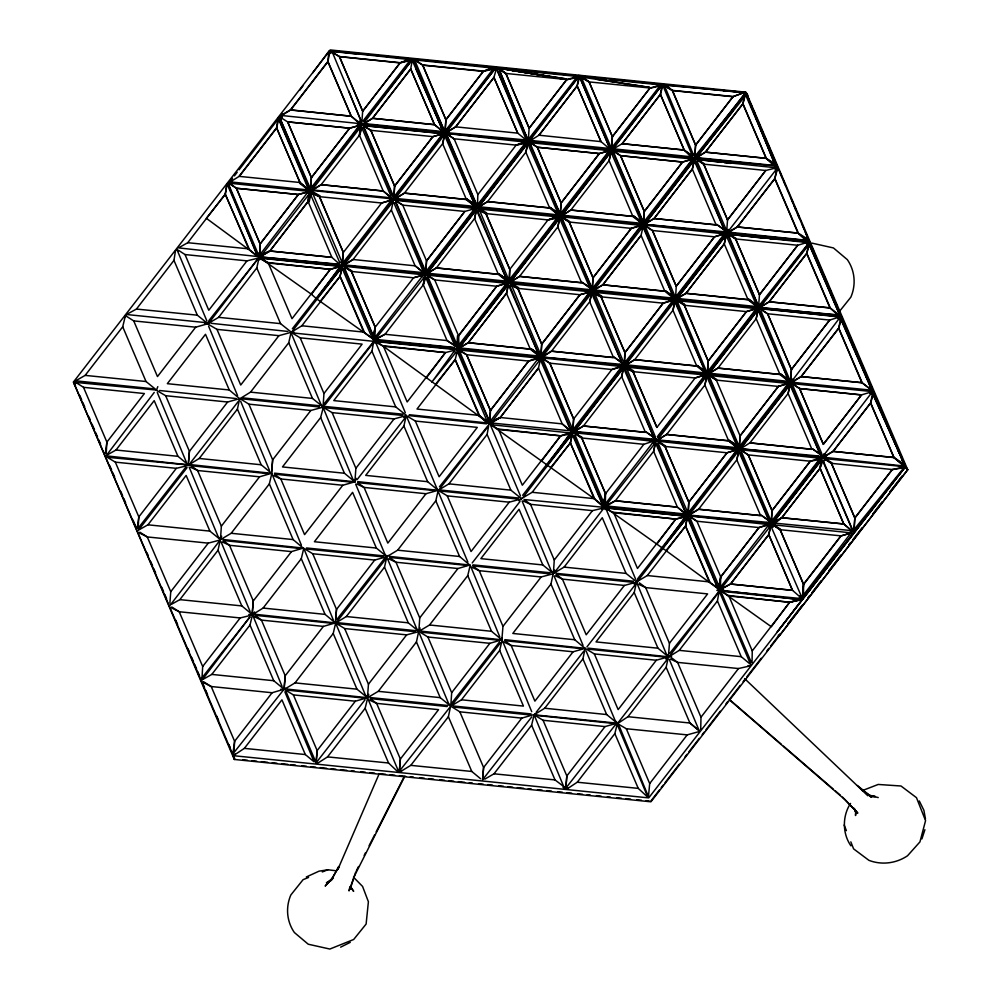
<?xml version="1.0" encoding="UTF-8"?>
<svg xmlns="http://www.w3.org/2000/svg" width="999" height="999" viewBox="0 0 999 999"><rect width="100%" height="100%" fill="white"/><g stroke="black" fill="none" stroke-linecap="round" stroke-linejoin="round"><path stroke-width="1.5" d="M823.9 457.005L826.398 456.705L823.738 456.73L812.374 448.763L821.615 455.457L822.652 457.142L833.066 451.423L870.591 403.159L872.252 394.892L870.366 393.419L870.092 391.271M711.238 373.451L707.492 373.888L708.166 361.139L684.377 305.444L676.648 298.664L665.284 290.709L674.525 297.402L675.549 299.088L686.038 293.319L747.964 299.75L756.767 306.556L748.513 299.163L759.877 307.13L757.841 308.441L754.595 306.368L679.308 298.651L676.648 298.664L675.187 300.412L676.385 301.111L675.611 303.409L705.107 371.416L707.492 373.888L711.238 373.451L786.525 381.168L789.772 383.241L791.807 381.93L794.18 384.003L794.467 381.98L790.821 382.43L789.709 380.681L780.494 374.001L788.686 381.356L779.844 374.488L717.931 368.144L707.492 373.888L677.709 302.497L675.611 303.409L674.762 299.787L671.39 297.927L596.078 290.185L592.757 290.946L591.296 288.948L582.055 282.255L593.418 290.209L591.495 291.521L579.982 294.717L541.708 344.205L540.971 355.469M203.621 681.755L211.214 686.525L234.615 741.308L233.928 752.622L284.066 689.21L285.214 675.774L261.438 620.104L255.02 615.297L331.93 623.276M752.022 662.999L752.259 650.898L728.908 596.041L722.552 591.795M700.724 729.332L700.986 717.22L677.597 662.387L671.241 657.567M259.728 256.693L260.077 243.893L236.326 188.212L229.733 183.916M605.257 505.019L605.569 493.656L581.83 437.987L573.114 432.492L583.453 425.949L645.404 432.28L621.665 376.598L623.95 366.096L624.937 352.535L601.186 296.84L592.17 291.483L593.006 277.734L569.268 222.04L560.564 216.558L570.891 210.015L632.842 216.333L609.103 160.652L611.301 150.237L600.911 141.546L577.185 85.989L578.396 78.284L576.623 77.435L529.77 137.6L531.193 138.786L577.734 77.91M720.416 588.274L720.729 576.923L697.002 521.403L689.572 515.996L689.36 514.76L690.759 514.935L690.896 516.121L766.97 524.4L767.107 522.29L691.758 515.309M489.423 423.976L490.397 410.414L466.645 354.732L457.667 349.4L445.504 352.585L382.517 345.666L316.658 298.863L311.476 294.293L260.414 258.154L206.343 218.294L225.299 194.43L226.523 187.3M356.206 478.359L354.895 481.818L344.418 473.239L282.48 466.933L320.654 417.532L324.288 403.559L374.837 339.972L375.249 327.148L351.498 271.466L342.794 265.971L353.134 259.44M260.751 259.053L268.269 263.012L330.244 269.318L341.833 265.959L343.306 252.485L381.63 202.984L393.856 199.488L404.37 193.169L466.296 199.538L475.199 206.431L466.895 199.001L476.161 205.707L477.385 207.592L487.612 201.623L549.537 207.992L558.379 214.847L550.124 207.455L559.39 214.161L560.252 215.734L564.148 215.384L639.435 223.114L643.269 225.649L641.071 235.389L664.772 291.134L675.212 299.8L672.964 310.264L634.727 359.665L624.512 365.684L623.563 363.286L621.853 362.937L613.985 357.055L623.226 363.748L624.512 365.684L625.349 365.01L621.853 362.937L592.382 294.955L594.53 294.031L600.986 296.928L624.937 352.659L624.512 365.684L628.009 364.985L703.308 372.727L706.693 374.588L708.229 375.936L707.542 378.196L737.012 446.191L738.411 447.028L738.523 444.98L709.64 377.297L707.542 378.196M608.129 509.615L594.867 499.175L490.734 424.675L491.033 423.813L489.148 422.39L488.786 419.605L459.915 351.923L457.642 351.236L457.704 349.325L507.117 286.214L505.432 284.915L458.928 344.93L460.776 346.266M496.178 69.58L493.943 77.385L455.731 126.761L445.404 133.242L454.108 138.786L477.847 194.605L477.385 207.592L480.919 206.93L556.218 214.66L560.027 217.133L557.829 226.923L519.542 276.423L509.527 282.48L509.777 269.405L485.839 213.636L479.37 210.777L477.222 211.688L506.693 279.683L508.079 280.507L508.141 278.471L478.496 207.755L476.798 208.679L474.6 218.469M872.726 390.234L872.427 393.918L872.726 390.234L873.401 393.893L870.653 402.797L833.141 451.336L824.088 457.005M799.612 388.536L823.326 444.38L861.475 394.967L799.612 388.536L792.219 383.404L791.807 381.93L790.821 382.43L791.395 369.605L767.619 313.911L760.314 308.579L760.027 307.292L759.015 307.742L759.615 309.578M338.112 266.233L260.414 258.154L259.628 255.107L260.127 244.031L236.463 188.312L230.394 183.891L230.956 181.468L239.398 176.224L276.598 128.047L278.634 119.193L281.518 116.846L281.868 115.147M382.517 345.666L487.974 422.664L491.033 423.813L489.96 421.628L490.472 410.527L466.583 354.72L457.704 349.325L455.194 359.677L416.983 409.041L478.971 415.372L488.012 421.865M662.637 86.488L660.401 94.306L622.202 143.669L611.675 149.937L612.375 136.588L588.998 81.893L581.231 77.023L649.874 87.437L596.565 79.271M773.476 526.823L771.59 527.634L801.186 595.841L800.187 595.641L799.038 599.45L789.472 602.335L771.315 626.735L721.116 590.933L718.743 588.436L720.654 577.035L759.04 527.559L772.439 523.064L774.849 524.9L775.087 523.164L781.767 517.769L820.092 468.244L823.039 460.327L853.346 531.743M773.626 521.803L821.153 460.177L820.054 468.306L843.793 523.988L851.498 530.606L775.087 523.164L771.34 523.488L772.027 510.714L748.276 455.057L740.871 449.65L740.659 448.426L742.057 448.601L742.232 449.925L818.193 458.054L818.468 455.969L743.044 448.976L742.232 449.925L740.871 449.65M377.822 343.044L372.802 339.41L375.174 327.272L351.448 271.616L344.156 266.221L343.731 264.835L421.64 272.477L421.578 274.625L344.156 266.221L351.86 270.866M679.308 298.651L675.549 299.088L676.236 286.326L652.447 230.657L645.154 225.324L644.83 224.013L646.266 224.201L646.403 225.387L722.402 233.666L722.689 231.593L647.265 224.575M656.293 440.896L665.059 446.441L688.798 502.122L688.074 515.609L696.99 521.241L758.94 527.572L771.028 524.138L772.027 510.589L748.288 454.907L739.572 449.388L749.924 442.869L811.862 449.188L788.124 393.519L790.446 382.992L791.395 369.443L767.657 313.761L758.953 308.266L769.267 301.735L806.73 253.609L808.403 245.242L805.606 242.332L730.319 234.403L728.358 233.828L727.946 232.33L716.633 224.4L725.836 231.069L726.847 232.742L730.606 232.38L805.644 240.16L797.976 233.029L774.799 178.771L776.473 170.454L773.676 167.532L698.376 159.615L696.453 158.928L696.016 157.53L773.713 165.384L766.071 158.242L742.869 103.983L745.816 92.957L329.757 50.674L330.981 52.897L329.757 50.674L338.986 51.736M376.111 339.248L385.065 334.24L423.301 284.802L425.649 274.475L426.548 260.951L464.822 211.451L402.747 205.12L393.856 199.488L394.617 186.151L370.854 130.332L362.075 124.863L358.079 124.788M854.133 529.882L854.819 518.131L831.518 463.361L822.364 457.804M643.618 222.814L644.305 211.526L620.554 155.657L613.224 150.537L612.787 149.076L611.338 150.812L609.14 160.589L570.841 210.077L560.826 216.146L564.148 215.384M106.194 453.484L106.893 442.107L83.504 387.325L75.874 382.442L156.531 390.072L157.817 386.65M699.025 731.605L687.2 734.877L626.298 728.733L617.345 723.526L614.847 733.641L577.26 782.217L567.132 788.91L565.834 788.124L566.833 775.961L543.069 720.279L533.741 714.635L521.803 718.119L459.84 711.825L450.786 706.181L440.209 697.627L416.458 641.945L418.618 631.68L406.643 634.865L344.68 628.558L335.389 622.901L325.05 614.373L301.298 558.691L303.758 548.314L312.749 553.758L374.7 560.064L386.863 556.68L397.639 550.187L435.814 500.799L438.199 490.322L439.498 489.135M529.557 140.609L529.994 142.07L537.325 147.203L561.076 203.059L560.252 215.734L559.74 213.823L558.016 213.361L528.521 145.342L529.208 143.082L528.096 142.358L529.557 140.609L531.905 142.857L607.305 150.399L607.517 148.277L532.217 140.597L528.896 141.346L529.408 141.995L528.096 142.358L525.911 152.123L487.612 201.623M544.667 357.255L620.054 364.235L619.817 366.346L543.806 358.067L543.668 356.88L542.232 356.705L542.544 358.004L549.837 363.336L573.626 419.006L572.814 431.668L560.664 435.839L497.764 428.983M590.084 289.673L593.418 290.209L592.182 290.534L593.006 277.859L569.193 222.203L561.913 216.82L561.488 215.409L550.124 207.455M684.627 515.072L687.574 515.397L677.422 507.167L653.621 451.323L655.806 441.533L651.997 439.048L574.05 431.356L574.475 432.742L581.793 438.136L605.494 493.781L603.121 505.919L603.808 502.834L575.112 435.177L573.001 436.088L602.397 504.582L603.121 505.919L666.021 550.624L685.564 526.086L687.974 514.922L688.798 502.26L664.997 446.59L657.704 441.196L657.28 439.81L645.916 431.843L655.157 438.549L655.232 436.526L625.586 365.809L623.875 366.733L621.69 376.523M777.259 169.693L776.785 166.995L777.259 169.693L774.874 178.396L737.337 226.935L727.06 233.429L735.726 238.961L759.465 294.643L758.478 308.216L756.193 318.718L779.932 374.388L717.981 368.069L707.654 374.625L716.358 380.107L740.097 435.914L739.272 448.588L742.057 448.601M229.258 389.972L167.32 383.678L205.494 334.278L229.258 389.972L239.623 398.651L237.437 409.091L261.189 464.772L271.815 473.514L269.355 483.878L231.181 533.279L220.467 539.685L221.353 526.173L197.577 470.504L191.221 465.734L268.069 473.676M312.025 191.346L310.552 190.359L311.388 177.685L287.737 121.953L279.358 116.708L310.289 190.809L311.376 177.56L287.637 121.866L349.662 128.184L361.051 125.025L361.825 124.001L360.04 125.012L357.679 123.227L357.442 125.012L361.051 125.025M499.787 636.887L470.217 565.234L467.757 575.611L491.508 631.293L502.147 640.034L499.675 650.399L461.501 699.787L450.786 706.181L451.673 692.682L427.909 637.025L418.831 631.405L408.279 622.827L384.515 567.145L386.863 556.68L388.199 555.469M531.793 716.845L482.579 779.757L483.603 767.494L459.84 711.825M292.42 331.168L291.084 332.33L288.736 342.757L312.487 398.426L323.052 406.88L323.963 393.494L300.187 337.824L291.084 332.33L278.921 335.664L216.958 329.358L207.967 324.088M466.458 565.397L389.548 557.417L395.979 562.225L419.742 617.882L418.831 631.405L429.558 624.987L467.757 575.611M378.146 342.994L375.649 341.171L375.487 339.098L384.977 334.29L447.003 340.559L454.757 345.654L456.93 344.73L457.542 335.676L458.603 335.851L496.753 286.251L508.791 282.842L557.879 218.094L547.989 219.917L486.038 213.586L477.272 208.054L487.674 201.561L549.612 207.879L525.874 152.198L528.159 141.696L529.145 128.134L505.769 73.439L498.239 67.994L566.808 79.558L576.91 76.723M605.132 509.552L604.108 507.867L601.898 507.13L524.088 499.537L530.506 504.333L554.27 560.014L553.371 573.513L564.098 567.107L602.272 517.707L626.048 573.401L636.588 581.855L634.215 592.519L596.016 641.907L657.966 648.201L668.418 656.83L666.146 667.32L627.959 716.708L614.86 725.449L565.834 788.124L555.019 779.919L531.618 725.212L534.09 714.809L535.302 713.623M643.493 223.364L644.305 211.388L620.566 155.707L612.025 150.412L642.769 221.528M789.709 380.681L788.311 379.845L758.84 311.863L760.938 310.964L790.821 382.43L801.161 376.598L838.661 328.396L840.334 320.055L838.398 318.706L837.512 317.12L838.361 316.883L761.725 308.491M363.474 121.791L412.799 59.116L422.54 64.985L445.916 119.68L444.93 133.242L442.644 143.731L466.383 199.425L476.823 208.079L474.575 218.531L498.314 274.226L436.363 267.894L426.049 274.35L434.74 279.932L458.466 335.614L457.542 349.163L376.548 341.296M540.884 356.081L541.708 344.068L517.969 288.386L509.253 282.904L519.605 276.348L581.543 282.68L557.804 226.998L560.089 216.496L561.076 202.934L537.325 147.24L528.671 141.721L538.961 135.215L577.172 85.839L579.408 78.034L578.359 75.599L577.897 76.598M254.583 611.962L252.497 614.635L250 625.037L273.751 680.719L284.066 689.21L293.394 694.904L355.344 701.198L367.482 697.727L368.444 684.215L344.68 628.558M611.675 149.937L662.449 84.49L672.227 90.36L695.604 145.055L694.655 158.616L692.332 169.118L654.133 218.469L643.393 224.862L652.484 230.507L714.447 236.825L726.56 233.416L777.122 168.344M273.576 475.586L280.819 478.958L342.782 485.264L354.895 481.818L355.881 468.281L332.118 412.624L323.002 407.18L310.839 410.464L248.888 404.158L240.035 398.626L250.537 392.132L288.736 342.757M508.903 281.331L509.777 269.268L486.038 213.586M579.383 78.646L582.954 76.935L589.285 82.13L612.375 136.751L611.338 150.812L612.512 152.922L611.75 153.809L641.221 221.79L642.607 222.627L641.221 221.79M657.592 440.084L666.683 434.415L704.894 385.052L707.18 374.563L708.166 360.989L684.427 305.307L675.636 299.762L686.051 293.269L724.263 243.906L726.56 233.416L727.534 219.842L703.796 164.161L695.117 158.704L705.406 152.135L742.869 103.983M370.854 130.332L432.929 136.651L444.892 133.117L434.565 124.725L410.714 69.081L372.477 118.357L361.925 124.813L370.854 130.332L394.605 186.014L393.606 199.525L344.006 262.725L342.382 265.946L340.035 276.436L301.848 325.774L291.084 332.33L293.893 331.993M662.612 87.1L666.458 85.377L672.514 90.584L695.604 145.205L694.605 158.579L695.429 161.326L724.849 230.806M169.88 603.221L170.754 591.708L147.265 536.938L139.885 532.18M308.092 192.844L321.203 184.64L359.415 135.277L361.65 124.75L362.674 111.214L339.535 56.693L332.467 52.522L360.901 120.567L359.053 121.291M401.985 770.704L399.35 771.203L450.561 706.418L448.389 716.745L410.776 765.359L401.985 770.704L398.551 771.378L367.632 698.076L365.159 708.291L388.549 762.999L396.615 770.629L398.551 771.378L399.35 771.203L400.374 759.04L376.611 703.358L370.242 698.588L447.09 706.53M639.298 582.829L645.666 587.587L669.43 643.269L668.418 656.83L665.858 659.04M444.892 133.117L445.916 119.83L422.814 65.185L415.409 60.002L413.186 60.027M855.843 811.475L855.531 815.521L855.731 812.274L854.07 808.253L855.544 810.614L842.607 797.177M801.548 596.49L802.672 595.529L803.521 584.465L780.219 529.707L771.578 524.213L781.817 517.682L820.054 468.306L822.177 457.417L810.339 461.213L748.288 454.907M854.02 528.221L854.857 517.832L831.455 463.511L824.163 457.979L823.738 456.73L820.391 456.168M360.04 125.012L359.665 123.589L351.248 116.284L327.884 61.763L328.571 53.609L330.057 51.449M549.687 573.851L472.777 565.871L479.22 570.679L502.972 626.348L501.86 639.81L489.86 643.319L427.909 637.025M565.834 788.124L566.833 775.961L605.032 726.585L617.195 723.151L618.831 721.74L667.095 659.552M626.298 728.733L649.687 783.566L648.463 796.69L646.803 796.278L638.249 788.373L614.847 733.641M341.146 262.837L343.069 265.572L353.072 259.503L391.371 210.002L393.519 199.588L383.254 191.059L359.44 135.215L360.052 128.084L358.279 126.885L311.85 186.925L313.549 188.249M399.35 771.203L400.374 759.04L438.573 709.665L376.611 703.358L369.405 700.062M482.579 779.757L483.603 767.494L521.803 718.119M202.622 682.18L211.214 686.525L272.103 692.744L284.066 689.21L285.214 675.774L323.401 626.398L335.389 622.901L336.513 609.427L312.749 553.758M365.159 708.291L327.535 756.892L318.331 762.786L316.096 762.861L317.145 750.586L293.394 694.904M365.035 699.799L316.096 762.861L317.145 750.586L355.344 701.198M802.609 594.742L803.558 584.19L780.144 529.857L772.851 524.413L772.439 523.064L761.076 515.109L770.316 521.803L771.34 523.488L772.439 523.064L769.08 522.514M201.523 678.396L250.037 616.82L201.86 680.319L202.685 666.508L179.196 611.738L171.803 607.005M282.18 113.574L282.043 117.507L280.232 118.993L309.665 186.975L307.754 187.625L278.634 119.193L279.895 118.481M639.435 223.114L639.223 225.2L561.913 216.82L569.605 221.441M754.595 306.368L754.382 308.454L678.995 300.874L676.972 299.775L684.802 304.683L678.995 300.874M260.414 258.154L260.689 256.643L269.917 251.024L308.029 201.486L308.741 194.605L312.887 193.843L319.38 196.716L343.306 252.485M651.997 439.048L651.785 441.133L574.475 432.742L582.105 437.325M786.525 381.168L786.313 383.254L710.926 375.674L697.215 365.509L705.519 372.939L696.665 366.096L634.727 359.665L624.5 366.084L633.129 371.64L695.067 377.984L707.18 374.563L755.893 310.277L758.478 308.216L809.29 242.932L807.829 239.698M588.136 289.46L587.924 291.546L512.537 284.003L512.849 281.73L588.136 289.46L591.945 291.933L589.76 301.723L551.498 351.211L540.659 358.291L538.461 368.069L500.249 417.532L491.008 423.151L490.734 424.675L568.443 432.742M389.51 199.825L389.735 197.677L314.348 190.11M504.895 280.981L504.657 283.092L428.546 275.274L429.632 273.439L504.895 280.981L508.716 283.479L510.427 282.555L540.072 353.271M73.439 382.043L233.341 755.681L648.726 797.889L905.431 466.67L745.566 92.145L330.282 49.95L73.439 382.043L234.303 759.452L650.911 801.81L907.716 469.755L746.203 92.457M556.218 214.66L555.968 216.746L480.606 209.203L480.919 206.93M671.39 297.927L671.128 300L595.766 292.457L596.078 290.185M703.308 372.727L703.059 374.8L627.697 367.257L628.009 364.985M453.371 349.375L377.709 341.77L378.259 339.66L453.696 347.402L456.855 349.413L458.341 347.764L447.053 340.584L423.301 284.802L424.313 276.923M309.203 193.494L308.117 201.623L269.905 250.986L262.275 255.269M472.989 206.206L472.714 208.292L396.615 200.474L397.702 198.639L472.989 206.206L476.798 208.679M532.217 140.597L531.905 142.857L529.994 142.07M615.446 149.051L615.147 151.324L690.534 158.866L690.746 156.731L615.446 149.051L611.338 150.812M763.973 238.262L730.319 234.403L730.606 232.38M536.863 355.819L536.575 357.892L461.113 350.249L461.501 348.114L536.863 355.819L540.659 358.291M105.282 453.534L106.893 442.107L144.393 393.544L83.504 387.325M137.213 528.334L138.824 516.908L176.323 468.344L191.284 464.697L271.528 473.301L272.665 459.827L248.888 404.158M233.029 752.572L234.615 741.308L272.103 692.744M310.289 190.809L299.925 182.505L239.048 176.348L276.623 127.76L278.047 118.032M365.696 123.726L365.359 125.886L440.809 133.504L441.071 131.356L365.696 123.726L364.797 124.937L361.925 124.813M75.674 383.479L74.301 381.593L85.14 375.387L122.715 326.785L125.587 314.985L136.451 309.053L173.963 260.364L175.462 250.786M696.403 156.094L745.167 93.057L742.944 103.609L705.406 152.135L694.605 158.579L684.253 150.087L622.177 143.719L660.414 94.455L661.625 86.738L659.864 85.889L612.974 146.066L614.422 147.24L660.988 86.264M225.262 194.031L248.651 248.851L257.018 256.481L178.534 247.889L187.75 242.695L225.262 194.031L226.835 184.203M850.923 845.841C842.269 833.478 842.294 815.946 850.524 803.446M375.174 327.272L372.802 339.41L342.694 269.568L344.792 268.669L373.489 336.313M706.468 372.227L697.215 365.509M720.654 577.035L718.943 587.4L720.029 587.275M358.678 123.501L280.931 115.434L290.347 110.002L327.922 61.401L330.145 50.812L339.31 56.518L400.299 62.725L410.452 59.815M362.075 124.863L372.502 118.294L410.714 68.931L412.05 61.151M124.788 317.445L125.499 315.659L133.729 320.904L195.679 327.197L207.854 323.726L218.619 317.332L256.805 267.944L259.103 257.555M571.503 434.59L523.039 497.352L521.353 498.926L509.24 502.185L447.277 495.879L438.199 490.322L427.647 481.693L365.696 475.387L403.896 426.011L406.281 415.309L395.716 406.893L333.766 400.599L371.965 351.211L373.701 341.333L293.793 333.029M671.603 656.405L668.781 656.867L679.258 650.361L717.432 600.973L719.18 591.121L720.379 589.685M357.767 481.63L438.199 490.322L448.938 483.853L487.112 434.453L488.873 424.612L439.435 486.8M230.22 183.179L230.669 180.757L232.542 178.322M236.326 188.212L298.314 194.518L310.489 191.184L319.58 196.678L381.518 202.997L393.606 199.525L383.154 190.959L321.203 184.64L311.114 190.772L306.119 191.471L306.418 189.335L306.119 191.471L309.752 191.371L312.887 193.843L341.758 261.601L339.66 262.425L310.751 194.817L312.887 193.843M603.808 502.834L605.494 493.781M725.836 231.069L725.898 229.046L697.077 161.363L694.979 162.275L724.487 230.27L725.948 230.444L726.847 232.742L727.946 232.33L730.319 234.403M821.615 455.457L821.702 453.446L792.869 385.764L790.771 386.663L820.254 454.645L821.74 454.845L822.652 457.142L823.738 456.73L822.289 458.454M230.27 182.892L230.669 180.757M803.558 584.19L840.746 536.013L850.274 533.129L850.499 530.756L851.523 529.383L852.309 529.882L822.889 461.288L824.774 460.489M349.613 887.899L349.038 890.908L354.395 876.073L404.32 777.247M688.898 518.531L688.373 516.208L689.672 512.949L689.26 511.488L735.689 451.448L737.062 451.86L739.01 450.074L736.85 459.777M740.247 450.711L739.672 449.875L740.659 448.426L742.232 449.925M171.566 604.245L179.857 599.625L218.057 550.224L220.217 539.972L208.254 543.144L147.265 536.938L138.923 532.704M668.306 655.057L668.418 656.83L656.318 660.239L594.368 653.933L585.139 648.388L574.737 639.747L512.799 633.453L550.973 584.053L553.134 573.788L541.158 576.972L479.22 570.679L471.953 567.282M568.019 787.599L567.132 788.91L563.985 787.262L534.09 714.809L544.717 708.241L582.917 658.865L585.139 648.388L504.845 639.66M655.819 440.946L653.596 451.398L615.347 500.786L604.557 507.217L555.519 571.203M685.364 517.482L637.824 578.533L636.588 581.855L647.327 575.549L685.514 526.198L687.724 515.771L698.613 509.215L760.564 515.534L736.825 459.852L739.098 449.363L740.097 435.789L778.308 386.426L790.446 382.992L840.596 316.633L761.413 308.928M456.855 349.413L468.269 342.757L506.53 293.269L508.791 282.842L506.206 284.902L457.542 349.163L460.901 348.851L538.086 356.805M487.112 434.453L510.876 490.147L521.453 498.638L532.155 492.295L570.354 442.944L572.664 432.43L573.638 418.868L549.887 363.186L540.784 357.58L589.435 293.369L592.17 291.483L622.252 363.499M281.044 118.943L281.194 118.257M427.197 276.96L457.542 349.163L468.294 342.694L506.505 293.331L508.716 283.479M673.001 310.19L675.187 300.412M704.919 384.977L707.117 375.212L708.578 373.464L695.179 377.959L656.867 427.46L632.929 371.69L626.46 368.831L624.313 369.742L653.808 437.749L655.269 437.924L656.618 440.534M767.607 523.663L770.404 524.388L770.866 523.763L770.991 524.8L768.78 534.577L730.531 584.015L721.64 588.985M320.542 300.861L340.072 276.311L342.282 266.571L343.731 264.835M550.861 467.37L570.392 442.832L572.602 433.079L574.05 431.356M696.016 157.53L694.58 159.266L692.369 169.043L654.095 218.531L644.08 224.725L644.455 226.336M674.525 297.402L673.151 296.591L643.681 228.596L645.779 227.71L674.575 295.404M724.612 231.793L727.946 232.33L726.498 234.053L724.3 243.843L686.038 293.319L748.001 299.588L724.263 243.906M740.097 435.914L778.371 386.426L790.246 382.617L788.161 393.444L749.887 442.919L811.825 449.35M310.751 194.817L309.166 201.81L308.029 201.486M285.589 688.149L284.39 689.335L295.03 682.879L333.216 633.478L335.652 623.039L336.913 621.79M756.231 318.644L758.316 307.817L746.478 311.613L684.427 305.307M377.709 341.77L378.259 339.66M608.029 508.279L608.578 506.181L683.94 513.848L683.591 515.996L608.029 508.279L608.578 506.181M393.856 199.488L395.08 195.379L441.483 135.352L442.882 135.752L444.855 133.916L442.669 143.669L404.37 193.169M793.343 383.728L872.514 391.596L861.563 394.867L799.575 388.561L790.883 383.067L801.198 376.536L838.723 327.997L841.495 318.843M807.192 243.631L807.467 244.605L760.177 304.283L759.015 307.742L759.877 307.13L756.405 305.07L726.91 237.063L729.02 236.164L759.015 307.742L837.624 314.822L829.919 307.842L806.73 253.609M759.015 307.742L769.218 301.798L806.792 253.197L809.527 244.318M666.458 85.377L745.029 92.445L744.317 94.755L696.415 154.495L695.866 158.903L694.58 159.266M355.719 872.052L350.287 888.735L350.112 886.662M921.902 838.91L924.912 829.707M675.611 303.409L676.385 301.111M727.984 595.429L789.472 602.335L799.337 600.137L800.199 597.627L799.3 598.364M423.276 284.877L425.911 277.198M799.337 600.137L800.199 597.627M310.726 194.056L308.117 201.623L331.855 257.305L269.905 250.986L260.627 255.257L269.917 251.024L331.905 257.38L342.282 266.571L340.284 268.431L338.936 268.119L316.658 298.863L340.796 269.006L338.936 268.119M139.385 529.632L147.927 524.812L186.139 475.437L209.89 531.118L220.467 539.685L221.666 536.238M419.505 633.703L448.476 703.221L450.786 706.181L451.998 702.759L499.562 641.895M554.607 570.079L553.371 573.513L542.807 564.947L519.055 509.265L480.856 558.641L542.807 564.947M420.067 627.959L418.831 631.405L416.558 628.433L387.575 558.903M852.846 530.157L853.883 529.133L803.708 594.655L799.974 598.251M287.075 689.098L367.482 697.727L368.756 694.293M690.759 514.935L687.974 514.922L689.26 511.488L690.958 512.812M359.44 135.215L362.075 128.247L364.148 127.522L392.982 195.317M394.755 198.626L395.08 195.379L396.778 196.703M410.177 60.527L411.276 60.877L364.722 121.841L363.249 120.717L410.552 59.665L332.367 51.149M379.145 773.863L337.837 869.467L339.398 866.258M659.864 85.889L660.252 85.04L658.466 84.678L610.651 79.87M448.876 132.855L524.275 139.798L524.063 141.958L448.014 133.679L447.864 132.467L445.604 133.104L446.541 129.221L493.793 68.144L415.409 60.002L412.812 61.588L442.495 129.833L413.561 60.964L415.409 60.002L415.996 61.101L414.96 60.202M528.896 141.346L530.019 138.961M612.125 149.813L613.249 147.415M344.18 263.187L343.069 265.572L346.391 264.81M574.5 429.695L573.389 432.08L571.478 429.345M489.96 421.628L537.312 359.727L539.048 361.001L492.445 421.016L490.946 421.778L500.249 417.532L538.436 368.144M576.623 77.435L577.022 76.598L575.237 76.224L524.325 71.104M259.628 255.107L307.068 193.219L309.752 191.371L298.401 194.518L236.463 188.312M606.018 502.984L652.522 442.969L654.208 444.268L605.806 505.606L605.968 507.679L608.466 509.527M375.699 336.476L422.152 276.473L423.926 277.647L375.487 339.098L375.649 341.171L373.251 338.661M356.418 870.666L358.529 866.508M364.173 855.431L365.572 852.659M369.093 845.728L374.725 834.64M376.136 831.867L404.308 776.448M260.689 256.643L262.962 258.441L258.753 255.856L257.842 254.283L258.416 253.159L256.556 254.096L228.671 185.602L230.394 183.891M643.393 224.862L691.87 160.677L694.655 158.616L682.529 162.025L620.566 155.707M338.549 866.62L332.954 877.284L325.174 886.076L329.433 881.468M586.9 646.94L635.164 584.752M560.639 215.434L608.803 152.223L611.301 150.237L531.518 141.359M771.59 523.076L820.179 459.39L810.251 461.226L772.027 510.589M670.129 655.406L718.231 592.944L719.18 591.121L716.832 590.297M666.021 550.624L721.116 590.933L720.966 588.861L769.392 527.422L767.644 526.248L721.178 586.238M528.683 144.843L528.159 141.696L529.932 138.711L579.27 76.024L609.552 147.502M331.156 879.869L339.123 866.52M495.629 69.843L499.675 68.469L566.608 78.971L511.813 70.567M577.734 76.948L578.171 76.236M611.301 150.237L599.288 153.571L537.325 147.24L599.35 153.571L611.4 150.1L610.814 145.854L610.489 149.188M790.821 382.43L792.269 380.269M569.255 434.64L546.99 465.372L571.116 435.527L569.255 434.64L570.604 434.94L572.602 433.079L562.225 423.888L500.224 417.495L492.445 421.016M718.905 587.212L717.856 588.661L688.161 519.355L690.259 518.444L718.968 586.088L717.856 588.661L718.743 588.436M591.296 288.948L589.922 288.137L560.451 220.142L562.549 219.256L591.433 286.925M707.492 373.888L709.04 371.815M822.652 457.142L824.2 455.069M299.675 90.285L303.384 85.327M312.662 72.915L329.37 50.574M768.943 520.991L770.454 519.78L741.57 452.097L739.472 453.009L768.943 520.991L770.192 521.078L771.34 523.488L772.901 521.416M674.662 296.803L675.549 299.088L677.11 297.015M728.408 230.669L726.847 232.742L737.299 226.998L774.799 178.771M311.476 294.293L330.344 269.33L342.382 265.946L343.319 252.347L319.58 196.678M426.635 377.547L445.504 352.585M541.795 460.801L560.664 435.839M656.955 544.068L675.824 519.105L688.373 516.208M154.233 392.432L106.081 455.831L188.262 464.81L189.423 451.361L165.659 395.704L156.681 390.447M169.93 605.531L220.217 539.972M824.05 454.87L872.514 391.596M234.415 175.886L237.225 172.228M239.098 169.793L277.51 119.868L281.518 116.846M339.31 56.518L362.674 111.214L400 62.9L408.753 59.353M312.075 187.937L359.403 126.498M445.916 119.83L483.191 71.366L491.995 67.82M395.304 196.391L442.345 135.315L444.93 133.242L434.453 124.638L410.714 68.931M478.533 204.845L525.949 143.294L516.058 145.117L454.108 138.786M479.408 205.732L526.997 143.868M511.338 280.532L558.916 218.669M695.604 145.205L732.866 96.716L741.87 93.357M645.878 222.627L693.443 160.802M676.922 296.566L723.963 235.477L726.56 233.416L727.072 236.551M657.554 437.712L704.595 376.623L707.18 374.563M282.255 115.135L290.721 109.865L327.884 61.763M260.127 244.031L298.401 194.518M312.949 188.811L360.514 127.135M396.178 197.265L443.731 135.602M170.754 591.708L208.254 543.144M428.109 272.065L475.661 210.402M202.685 666.508L240.185 617.944L255.157 614.285L335.389 622.901L336.513 609.427L374.7 560.064M612.375 136.751L649.687 88.312L658.978 86.139L660.052 85.127M460.039 346.865L507.592 285.202M562.649 214.186L610.189 152.522M490.472 410.527L528.683 361.051L542.12 356.556L530.756 348.589L539.023 355.994L530.207 349.175L468.269 342.757M416.458 641.945L378.259 691.333L367.482 697.727L365.247 694.755L335.652 623.039L346.341 616.533L384.515 567.145M765.646 170.579L727.534 219.98L703.721 164.311L696.453 158.928L704.133 163.561M575.199 430.119L622.764 368.456M626.535 363.748L674.05 302.135M677.809 297.427L725.349 235.789M736.076 238.474L728.358 233.828L735.651 239.111L759.465 294.78L797.589 245.379M658.428 438.586L705.981 376.923M709.74 372.227L757.279 310.602M791.395 369.605L829.557 320.167M788.199 384.652L739.098 449.363L736.525 451.423L689.522 512.475L688.074 515.609L768.406 523.376M690.359 513.386L737.911 451.735M741.67 447.015L789.21 385.402M649.687 783.566L687.2 734.877M700.986 717.22L738.498 668.543L749.824 665.971L748.101 665.546M854.857 517.832L892.082 469.655L901.785 468.007L900.998 466.733M752.259 650.898L789.809 602.197L800.249 599.899M854.819 518.131L892.394 469.53L902.796 467.32L904.307 466.058L825.786 457.492M650.761 801.173L659.328 790.084M661.226 787.624L663.136 785.164M665.034 782.692L679.32 764.21M685.027 756.83L686.937 754.357M688.835 751.897L699.312 738.348M702.172 734.652L704.07 732.18M705.981 729.72L720.254 711.238M725.973 703.845L727.871 701.385M729.782 698.925L740.259 685.376M743.106 681.68L745.017 679.208M746.915 676.748L761.201 658.266M766.907 650.873L768.818 648.413M770.716 645.953L780.244 633.628M787.861 623.776L802.135 605.294M807.854 597.902L809.752 595.441M811.663 592.981L821.178 580.656M828.795 570.804L841.17 554.782M848.788 544.93L850.698 542.469M852.597 540.009L862.125 527.684M872.589 514.135L882.117 501.81M889.734 491.958L902.109 475.949M311.376 177.56L349.6 128.184L361.65 124.75L360.177 122.053M195.679 327.197L157.48 376.586L133.729 320.904M259.653 259.802L258.541 258.054L246.978 260.864L208.779 310.252L185.027 254.558L178.346 250.212M260.077 243.893L298.314 194.518M311.388 177.685L349.662 128.184L287.637 121.866M107.705 454.645L115.996 450.025L154.196 400.624L177.959 456.318L188.262 464.81L189.423 451.361L227.622 402.01L239.623 398.651M445.916 119.68L483.578 71.104L493.793 68.244L492.507 69.306L483.191 71.366L422.814 65.185M394.605 186.014L432.829 136.663L444.93 133.242L475.112 205.257M278.921 335.664L240.722 385.027L216.958 329.358M394.617 186.151L432.929 136.651M293.281 329.895L341.183 268.082M189.847 463.823L188.599 465.034L199.238 458.466L237.437 409.091M529.145 128.134L566.808 79.558L496.041 67.582L446.665 130.282M221.353 526.173L259.54 476.81L271.528 473.301L272.665 459.827L310.839 410.464M323.963 393.494L362.137 344.131L300.187 337.824M375.249 327.148L413.524 277.797L425.562 274.35L474.275 210.102L476.823 208.079L464.76 211.451L426.536 260.814L425.562 274.35L415.084 265.759L391.371 210.002M477.847 194.605L516.158 145.105L528.184 141.583L499.2 69.605L506.068 73.676L529.145 128.284L566.483 79.845L575.749 77.747L576.823 76.673M353.072 259.503L415.159 265.834L425.661 274.201L427.41 271.641L427.01 270.18L473.476 210.127L475.936 210.09M425.661 274.201L436.338 267.957L474.575 218.531M612.375 136.588L650.037 88.012L660.139 85.19M458.466 335.614L496.69 286.251L510.189 281.755L498.826 273.801L507.08 281.181L498.276 274.388L436.338 267.957M509.777 269.405L547.989 219.917L556.868 216.696M561.076 202.934L599.288 153.571M269.355 483.878L293.119 539.572L303.172 548.089L291.483 551.61L253.284 600.961L252.16 614.46L248.801 614.485M342.782 485.264L304.583 534.627L280.819 478.958L274.388 474.163L351.298 482.13M355.881 468.281L394.081 418.918L406.231 415.621L415.359 421.054L477.297 427.385L439.123 476.748L415.359 421.054M561.076 203.059L599.35 153.571M203.247 679.233L211.788 674.412L250 625.037M282.03 686.313L252.497 614.635L263.099 608.066L301.298 558.691M695.604 145.055L733.204 96.553L743.93 92.657M541.708 344.068L579.919 294.717L592.17 291.483L589.735 301.798L613.473 357.48L551.523 351.149L540.784 357.58M593.006 277.734L631.218 228.371L644.717 223.863L633.354 215.909L641.608 223.301L632.767 216.458L570.841 210.077M644.305 211.388L682.529 162.025L694.605 158.579L691.233 160.702L644.767 220.754L646.465 222.078L692.944 161.988L691.233 160.702L693.693 160.664M437.075 490.596L425.999 493.718L387.824 543.094L364.061 487.425L357.617 482.617L434.528 490.596M490.397 410.414L528.608 361.064L540.871 357.842L570.978 429.782M593.006 277.859L631.281 228.371L643.443 225.137L640.571 227.01L592.082 291.233L602.822 284.815L641.033 235.452L602.797 284.865L592.757 290.946M644.305 211.526L682.592 162.025L620.554 155.657M588.611 293.394L542.17 353.434L543.856 354.807L590.359 294.668L588.611 293.394L591.096 293.344M235.04 759.003L234.303 759.452L233.341 755.681L244.355 748.363L281.93 699.824L305.319 754.545L314.098 761.85L284.877 691.832M727.534 219.842L765.783 170.479L774.849 168.219M624.937 352.535L663.149 303.172L675.212 299.8L672.664 301.823L623.95 366.096L621.366 368.169L572.664 432.43L562.175 423.813L538.461 368.069M727.946 232.33L714.51 236.825L676.236 286.189L652.484 230.507M368.444 684.215L406.643 634.865M419.742 617.882L457.942 568.531L469.805 565.047L459.577 556.493L435.814 500.799M509.24 502.185L471.041 551.535L447.277 495.879M522.664 495.279L570.479 434.003L560.564 435.839L522.327 485.214L498.588 429.533L492.232 425.287M573.626 419.006L611.838 369.518L623.95 366.096L654.133 438.111M624.937 352.659L663.211 303.172L676.648 298.664L673.314 298.127M676.236 286.326L714.51 236.825M620.566 368.181L574.1 428.234L575.786 429.607L622.277 369.48L620.566 368.181L623.026 368.144M723.164 235.502L676.698 295.554L678.383 296.928L724.874 236.788L723.164 235.502L725.624 235.464M576.71 431.331L573.389 432.08L583.391 426.024L621.665 376.598M708.166 360.989L746.378 311.626L758.478 308.216M759.465 294.643L797.714 245.267L808.653 241.995L809.29 242.932L798.363 233.204L774.874 178.396M451.673 692.682L489.86 643.319M502.972 626.348L541.158 576.972M554.27 560.014L592.457 510.639L604.108 507.867L601.735 509.115M605.569 493.656L643.843 444.305L657.28 439.81L735.189 447.502L739.672 449.875M708.166 361.139L746.478 311.613M717.931 368.144L756.193 318.718M791.395 369.443L829.632 320.08L840.596 316.633M588.086 648.139L668.418 656.83L666.246 653.771L636.525 582.155L624.4 585.439L586.201 634.802L562.437 579.133L556.018 574.338L632.916 582.305M603.583 505.169L605.968 507.679L605.806 505.606L615.347 500.786L677.334 507.067L687.724 515.771L675.724 519.093L637.487 568.468L613.748 512.787L605.918 508.716L635.639 579.22M688.798 502.122L727.01 452.772L739.098 449.363L728.633 440.734L704.894 385.052M585.139 648.388L573.101 651.785L534.902 701.136L511.138 645.479L504.707 640.671L581.618 648.651M688.798 502.26L727.072 452.772L740.509 448.264L729.145 440.309L737.449 447.739L728.558 440.859L666.633 434.478L657.866 439.785M786.987 385.114L740.559 445.154L742.257 446.478L788.748 386.376L786.987 385.114L789.485 385.065M638.761 579.657L686.663 517.844M689.36 514.76L688.511 515.484L698.551 509.29L736.825 459.852M484.777 779.145L493.993 773.813L531.618 725.212M720.729 576.923L758.94 527.572M861.563 394.867L823.326 444.243L799.575 388.561M656.318 660.239L618.144 709.602L594.368 653.933M669.43 643.269L707.617 593.906L645.666 587.587L638.423 584.215M772.027 510.714L810.339 461.213M818.955 459.89L772.489 519.942L774.175 521.328L820.666 461.188L818.955 459.89L821.415 459.865M721.116 590.933L720.966 588.861L730.506 584.04L768.78 534.577L771.028 524.138L739.922 452.06M773.975 524.875L851.672 532.904L841.096 535.876L803.521 584.465L803.521 595.054L802.484 597.677L905.431 466.67M362.674 111.214L400.299 62.725M210.04 321.428L258.541 258.054L209.116 320.292L207.854 323.726L204.57 323.688M262.125 254.508L308.741 194.605M137.999 530.719L187.088 467.594M455.669 126.836L493.943 77.535L517.757 133.154L455.669 126.836L445.604 133.104L447.864 132.467M325.199 404.682L372.852 343.406M538.936 135.265L577.185 85.989M357.03 479.707L404.845 418.244M440.359 487.949L487.999 426.61M472.19 562.961L520.004 501.498M808.403 245.242L761.513 305.494L760.177 304.283M292.345 328.758L340.147 267.482M185.802 467.17L138.124 528.271L138.824 516.908L115.335 462.137L107.205 457.267L185.165 464.672M190.659 462.574L238.386 401.323M337.762 620.629L385.477 559.378M452.922 703.895L500.636 642.644M536.151 712.337L583.866 651.098M696.415 154.495L697.527 155.969L745.903 95.03L745.104 95.467M336.838 619.505L384.403 558.641L386.863 556.68L384.64 553.608L355.644 484.103M669.767 653.321L719.18 591.121L750.686 664.535L741.221 656.668L717.432 600.973M697.527 155.969L732.729 111.201M435.701 384.116L455.232 359.578L479.72 415.934M839.547 311.313L850.836 297.19A41.146 39.573 -25.3 0 0 847.327 259.64L833.441 247.939L811.85 243.107M744.405 93.219L745.029 92.445L723.626 90.647M723.651 590.659L722.989 591.47L799.038 599.45L723.651 590.659L723.488 589.422L721.59 590.134M790.359 383.653L791.807 381.93L780.494 374.001M770.991 524.8L772.439 523.064M560.027 217.133L561.488 215.409L548.089 219.905M655.806 441.533L657.28 439.81L653.92 439.26M445.292 133.666L446.466 132.318L446.765 133.616L454.108 138.936M233.341 755.681L235.215 753.733M476.161 205.707L477.385 207.592L478.259 206.955L466.895 199.001M644.717 223.863L643.543 224.226L644.83 224.013M851.285 531.905L855.119 528.259L904.694 466.733L777.234 631.942L905.668 466.433L907.704 469.742L779.332 635.839L778.283 635.177M428.708 274.3L429.632 273.439M530.756 348.589L540.359 354.957L538.623 354.47L509.153 286.488L511.301 285.577L517.744 288.499L518.593 287.7L512.537 284.003M600.986 296.928L601.823 296.154L595.766 292.457M319.38 196.716L320.204 195.991L313.536 192.183L308.741 191.358L308.329 189.985L300.05 182.442L276.598 128.047M485.839 213.636L486.663 212.899L480.606 209.203M632.929 371.69L633.753 370.954L627.697 367.257M542.232 356.705L541.383 357.455L541.858 359.016M802.672 595.529L803.708 594.655M757.891 303.833L756.405 305.07L748.513 299.163M838.398 318.706L841.17 320.13L904.844 465.509L870.629 389.198L861.85 382.642L838.661 328.396M189.186 467.182L218.169 536.713L220.467 539.685L221.741 538.661M768.443 526.223L771.028 524.138L771.965 527.085M450.786 706.181L452.097 705.132M420.142 630.369L418.831 631.405L418.618 629.657M554.67 572.489L553.371 573.513L551.086 570.541L522.102 501.011M229.071 184.078L226.773 185.864L228.734 184.753M403.808 417.507L406.231 415.621L467.869 562.075M634.128 584.015L636.525 582.155M209.216 322.677L207.854 323.726L197.327 315.172L173.963 260.364M518.943 500.761L521.353 498.926M333.216 633.478L356.98 689.173L367.482 697.727L368.831 696.715M577.859 77.31L580.269 75.637L580.444 76.836L578.995 76.498M636.588 581.855L637.899 580.943M538.124 359.715L540.871 357.842M333.366 878.158L326.386 882.866L331.668 880.256M478.259 206.955L476.223 208.267L473.426 207.555M549.887 363.186L611.838 369.518L625.349 365.01L621.99 364.46M818.905 457.317L821.702 458.042L823.738 456.73M426.548 260.951L402.747 205.12L394.081 199.588L404.433 193.094L466.383 199.425M457.642 351.236L459.915 351.923L457.854 352.759L486.938 420.716L488.786 419.605M493.856 421.041L500.224 417.495M693.968 154.233L692.157 155.245L663.224 86.326M308.741 191.358L310.552 190.359M771.34 523.488L781.767 517.769L843.693 523.951L851.335 530.357M591.945 291.933L593.656 291.009L623.364 361.725M306.306 876.985L319.031 871.165L327.884 869.817M340.622 947.152L350.262 942.357M410.364 59.753L409.29 60.777L400 62.9L339.535 56.693M610.814 145.854L608.99 146.728L579.994 77.885M603.708 503.971L602.397 504.582L604.87 504.02M373.426 337.437L372.065 338.049L374.55 337.5M611.75 153.809L613.848 152.897L642.732 220.592M528.521 145.342L530.619 144.443L559.403 212.15M901.672 467.057L904.432 465.909M507.867 284.89L505.432 284.915M654.957 442.944L652.522 442.969M308.566 877.459L303.084 879.669L290.846 894.967A41.146 39.573 -25.3 0 0 294.368 932.517L308.241 944.217L329.845 949.05L353.671 939.497L366.121 924.038L368.394 901.735L362.575 886.438L353.471 877.184M322.302 871.952L327.797 869.754L336.488 870.828M862.337 790.596L878.208 784.452L900.998 786.001L916.483 797.677L925.561 820.654L919.954 841.882L907.529 855.768A41.146 39.573 -25.3 0 1 868.918 860.339L853.596 848.863L850.823 841.857M675.549 299.088L676.648 298.664M516.058 145.117L524.937 141.895M261.75 257.08L338.511 264.161M491.033 423.813L491.008 423.151L493.506 423.201L568.806 430.669M508.953 282.08L510.189 281.755M542.12 356.556L540.884 356.868L543.668 356.88M656.043 440.134L657.28 439.81M258.753 255.856L257.655 256.144L260.714 257.292M740.509 448.264L739.272 448.588L738.736 446.665L729.145 440.309M644.08 224.725L646.266 224.201M643.269 225.649L643.893 225.499M487.974 422.664L489.148 422.39M695.366 158.267L698.688 157.505M509.527 282.48L512.849 281.73M758.953 308.266L761.975 307.617L839.497 315.359L830.294 308.004L806.792 253.197M790.883 383.067L793.905 382.417L871.428 390.184L862.224 382.804L838.723 327.997M486.938 420.716L488.411 420.417M509.253 282.904L512.15 282.505L589.385 290.472M906.817 469.867L907.704 469.742L906.867 469.78M739.572 449.388L742.482 449.013L819.704 456.98M534.09 714.809L617.195 723.151L614.959 720.129L586.076 650.911M477.272 208.054L480.219 207.705L557.454 215.672M624.5 366.084L704.545 373.726M394.081 199.588L474.225 207.205M445.404 133.242L525.474 140.896M426.049 274.35L506.156 282.005M280.719 689.273L284.066 689.21M662.886 85.402L664.547 85.39M502.672 69.168L498.101 68.469L499.675 68.469L506.068 73.676M578.359 75.599L580.269 75.637M870.191 796.34L875.336 796.528L869.692 795.329L860.127 788.186M376.061 340.334L377.672 340.397M606.381 506.843L607.991 506.918M542.544 358.004L543.806 358.067M446.765 133.616L448.014 133.679M645.154 225.324L646.403 225.387M761.7 307.38L760.027 307.292L761.675 308.853L760.314 308.579M717.519 90.135L720.566 90.397M376.81 340.397L454.17 347.802M729.969 233.092L807.567 240.584M261.651 257.143L338.898 264.573M403.134 414.223L324.188 406.393M729.532 234.241L808.653 241.995M833.066 451.423L893.805 457.43L902.397 463.024M325.911 407.842L402.572 415.434M721.753 590.796L801.835 598.638M498.101 68.469L502.734 68.931M602.934 79.096L606.018 79.408M422.54 64.985L483.578 71.104M505.769 73.439L566.808 79.558M588.998 81.893L650.037 88.012M698.001 158.279L776.235 166.071L745.441 94.468M737.299 226.998L797.976 233.029L806.58 238.386L904.844 465.509L873.65 395.467L871.54 393.643M829.919 307.842L769.218 301.798L830.294 308.004M136.451 309.053L197.327 315.172M801.161 376.598L861.85 382.642M85.14 375.387L146.029 381.518L156.531 390.072M607.13 506.905L684.59 514.672L687.724 515.771M738.498 668.543L677.597 662.387L670.366 659.028M327.535 756.892L388.549 762.999M410.776 765.359L471.79 771.465L480.556 778.721M493.993 773.813L555.019 779.919M672.227 90.36L733.204 96.553M732.866 96.716L672.514 90.584L665.671 86.538M290.347 110.002L351.223 116.159L361.65 124.75M622.202 143.669L684.153 150.012L692.569 155.807M434.453 124.638L372.502 118.294L434.565 124.725M538.961 135.215L601.011 141.633L577.172 85.839M364.697 125.574L441.708 133.416M703.796 164.161L765.783 170.479M654.133 218.469L716.071 224.8L692.332 169.118M321.178 184.69L383.254 191.059M306.805 191.121L228.022 183.054L258.391 254.545M569.268 222.04L631.218 228.371M735.726 238.961L797.714 245.267M187.75 242.695L248.651 248.851M664.772 291.134L602.822 284.815L664.735 291.296M339.298 265.909L261.114 257.954L268.269 263.012L292.008 318.693L330.244 269.318L267.445 262.462M185.027 254.558L246.978 260.864M351.498 271.466L413.449 277.784L425.649 274.475L434.677 279.92L496.753 286.251M517.969 288.386L579.919 294.717M601.186 296.84L663.149 303.172M767.657 313.761L829.632 320.08M218.619 317.332L280.557 323.639L290.959 331.918M301.848 325.774L363.798 332.105L372.789 338.711M468.294 342.694L530.244 349.013L506.505 293.331M634.752 359.615L696.703 365.934L672.964 310.264M127.397 314.598L204.895 322.527M383.429 346.278L445.392 352.572L407.167 401.96L383.429 346.278L375.599 342.207L405.307 412.699M466.583 354.72L528.683 361.051M716.358 380.107L778.308 386.426M666.683 434.415L728.633 440.734M250.537 392.132L312.487 398.426M825.336 458.678L902.259 466.471M165.659 395.704L227.622 402.01M332.118 412.624L394.081 418.918M498.588 429.533L560.564 435.839M581.83 437.987L643.781 444.305M665.059 446.441L727.01 452.772M831.518 463.361L892.394 469.53M115.996 450.025L177.959 456.318M199.238 458.466L261.189 464.772M448.938 483.853L510.876 490.147M532.155 492.295L594.13 498.626L602.06 505.856M781.817 517.682L843.793 523.988M274.525 473.151L354.895 481.818L354.757 480.082M440.971 490.072L518.556 498.014M689.572 515.996L690.896 516.121M259.54 476.81L197.577 470.504L190.347 467.12M425.999 493.718L364.061 487.425L356.793 484.028M592.457 510.639L530.506 504.333L523.251 500.949M613.748 512.787L675.724 519.093M780.219 529.707L841.096 535.876M115.335 462.137L176.323 468.344M647.327 575.549L709.29 581.88L718.269 588.486L688.611 518.431M730.531 584.015L792.507 590.334L800.286 597.152M147.927 524.812L209.89 531.118M231.181 533.279L293.119 539.572M376.348 548.039L314.398 541.733L352.597 492.345L376.348 548.039L386.863 556.68M397.639 550.187L459.577 556.493M564.098 567.107L626.048 573.401M730.506 584.04L792.432 590.309L768.78 534.577L792.507 590.334M556.131 573.326L633.428 581.218M223.214 539.497L303.172 548.089M306.443 547.952L384.041 555.894M389.685 556.406L469.805 565.047M472.927 564.86L550.199 572.752M291.483 551.61L229.508 545.304L222.265 541.908M457.942 568.531L395.979 562.225L388.736 558.841M624.4 585.439L562.437 579.133L555.194 575.749M728.908 596.041L789.809 602.197M179.857 599.625L241.82 605.918L252.16 614.46L253.284 600.961L229.508 545.304L223.089 540.496L300 548.476M263.099 608.066L325.05 614.373M346.341 616.533L408.279 622.827M429.558 624.987L491.508 631.293M679.258 650.361L741.221 656.668M338.386 622.764L415.971 630.694M421.603 631.206L501.86 639.81L501.848 638.136M323.401 626.398L261.438 620.104L254.208 616.72M573.101 651.785L511.138 645.479L503.896 642.095M240.185 617.944L179.196 611.738L170.854 607.504M211.788 674.412L273.751 680.719M295.03 682.879L356.98 689.173M378.259 691.333L440.209 697.627M461.501 699.787L523.439 706.093L499.675 650.399M544.717 708.241L606.668 714.547L617.195 723.151M627.959 716.708L689.909 723.014L699.225 730.744L669.305 659.427M370.317 697.564L447.902 705.494M453.546 706.006L531.106 713.935M543.069 720.279L605.032 726.585M244.355 748.363L305.319 754.545M577.26 782.217L638.249 788.373M242.794 759.789L247.452 760.264M252.11 760.739L256.755 761.213M261.413 761.675L267.62 762.312M272.265 762.786L276.923 763.248M281.581 763.723L287.787 764.36M290.884 764.672L295.542 765.147M301.748 765.771L306.393 766.245M311.051 766.72L315.696 767.182M320.354 767.657L326.561 768.293M331.218 768.755L335.864 769.23M340.522 769.705L346.728 770.329M351.386 770.803L354.483 771.116M360.689 771.752L365.334 772.227M369.992 772.689L374.65 773.164M380.856 773.8L385.502 774.262M390.159 774.737L394.817 775.212M399.463 775.686L405.669 776.31M410.327 776.785L413.424 777.097M419.63 777.734L424.288 778.196M428.933 778.671L433.591 779.145M439.797 779.769L444.455 780.244M449.1 780.719L453.758 781.193M458.416 781.668L464.61 782.292M469.268 782.766L472.377 783.079M478.571 783.703L483.229 784.178M487.887 784.652L492.532 785.127M498.738 785.751L503.396 786.225M508.054 786.7L512.699 787.175M517.357 787.637L523.563 788.273M528.209 788.748L531.318 789.06M537.524 789.685L542.17 790.159M546.828 790.634L551.485 791.108M557.692 791.732L562.337 792.207M566.995 792.682L571.64 793.144M577.847 793.78L582.504 794.255M587.162 794.717L590.259 795.042M596.465 795.666L601.123 796.141M607.33 796.765L610.426 797.077M616.633 797.714L621.278 798.189M625.936 798.651L630.594 799.125M636.8 799.762L641.445 800.224M646.103 800.699L649.2 801.011M776.235 166.071L766.333 158.416L705.406 152.135L766.071 158.242L774.65 163.561L774.962 167.42M614.76 149.813L691.995 157.817L684.153 150.012L660.401 94.306M364.647 124.276L442.157 132.268M654.095 218.531L716.021 224.937M737.337 226.935L798.363 233.204M563.448 216.159L640.684 224.126M646.728 224.625L723.925 232.58M230.082 181.868L307.38 189.847M519.542 276.423L581.455 282.792M595.379 290.959L672.614 298.926M678.621 299.413L755.843 307.38M345.691 265.584L422.927 273.551M801.198 376.536L862.224 382.804M551.498 351.211L613.436 357.642M710.551 374.213L787.774 382.18M544.13 357.317L621.316 365.259M833.141 451.336L894.055 457.592L902.671 464.697M583.391 426.024L645.317 432.392M576.011 432.105L653.246 440.059M659.253 440.559L736.538 448.501M76.299 380.894L153.609 388.823M242.807 397.877L319.73 405.794M319.468 407.005L240.035 398.626M615.347 500.786L677.422 507.167M698.551 509.29L760.476 515.646M440.884 491.083L517.757 499.05M306.356 548.975L383.229 556.93M587.974 649.138L664.847 657.105M421.516 632.23L498.389 640.184M338.286 623.776L415.159 631.73M536.675 715.484L613.548 723.451M453.446 707.03L530.319 714.984M286.988 690.109L363.861 698.076M313.336 190.609L390.984 198.751M211.001 323.301L287.937 331.443M409.353 414.722L487.275 422.952L478.971 415.372L455.194 359.677M408.878 415.596L486.638 423.838M159.503 390.497L236.239 398.551M606.868 507.817L684.253 515.934M290.721 109.865L351.248 116.284M333.654 51.561L356.481 54.046M612.837 512.175L675.824 519.105M770.092 238.961L773.151 239.31M698.376 159.615L721.378 162.313M724.437 162.675L730.569 163.399M508.179 279.87L506.693 279.683L498.826 273.801M256.556 254.096L257.842 254.283M357.679 123.227L359.665 123.589M870.741 795.928L873.738 796.59M306.481 189.548L308.329 189.985L299.688 183.329M774.849 524.9L772.851 524.413L780.569 529.208M755.044 307.717L757.841 308.441M738.473 449.587L735.676 448.863L735.189 447.502L735.102 449.6L657.704 441.196L665.409 445.829M556.655 216.009L559.452 216.733M505.357 282.355L508.154 283.067M786.975 382.517L789.772 383.241M620.516 365.609L623.875 366.733M537.275 357.142L540.084 357.867M652.447 440.409L655.244 441.121M868.643 795.104L878.221 797.577M476.498 205.357L474.762 204.882L445.292 136.888L447.39 135.989L476.211 203.671M792.219 383.404L794.18 384.003M493.406 68.981L494.505 69.368L447.952 130.282L446.541 129.221M563.011 787.449L567.132 788.91M74.5 385.027L75.549 385.452M613.224 150.537L615.147 151.324L612.787 149.076M826.086 458.816L824.163 457.979L831.867 462.749M229.508 183.192L228.359 182.592L227.447 183.779L228.459 185.177M869.492 796.028L871.702 797.314L857.392 785.514M458.341 347.764L454.757 345.654L425.936 277.859L428.009 277.123L456.93 344.73M582.442 78.072L589.285 82.13M716.658 379.445L709.003 374.837L716.333 380.244M767.107 522.29L770.404 524.388M818.468 455.969L821.702 458.042M620.054 364.235L623.314 366.321M441.483 135.352L443.281 136.526M705.531 377.847L703.733 376.66L657.33 436.688L659.028 438.012M699.225 730.744L689.909 723.014L666.146 667.32M673.588 303.059L671.827 301.848L625.399 361.888L627.085 363.274M735.689 451.448L737.449 452.659M484.465 420.142L490.734 424.675M791.945 378.983L793.493 380.132M728.096 229.395L729.632 230.532M823.888 453.771L825.424 454.92M633.354 215.909L640.097 220.954M413.161 61.988L412.325 61.101M473.476 210.127L475.187 211.413L428.708 271.503L427.01 270.18M491.008 423.151L493.281 424.95L492.07 423.588M528.159 141.696L517.682 133.092L493.943 77.385M901.56 464.073L893.805 457.43L870.591 403.159M729.27 699.362L781.218 744.193M783.578 746.228L833.154 789.023M835.526 791.058L840.246 795.142M729.37 699.762L845.029 799.749L857.816 813.124L856.155 811.088M809.665 245.766L807.679 244.043L806.58 238.386L904.844 465.509L838.523 313.236L838.835 317.07M838.448 317.857L839.422 319.43M744.592 678.596L867.844 795.766M495.554 69.555L496.253 70.28M527.26 138.287L499.2 69.605M323.052 406.88L320.779 404.008L291.783 334.503M722.689 231.593L726.498 234.053M351.948 889.048L353.658 891.345L350.412 886.375M745.566 92.145L747.914 95.342M354.895 481.818L352.709 478.808L323.002 407.18M373.701 341.333L374.812 343.044M686.638 512.599L687.974 514.922M177.884 251.086L176.748 249.113L206.943 321.079M457.667 349.4L490.034 423.176M800.074 596.565L800.187 595.641M919.292 800.961L923.9 810.314L925.474 819.093M374.837 339.972L343.781 268.182M869.779 392.108L870.366 393.419M496.041 67.582L527.385 138.836M412.799 59.116L444.143 130.394L414.523 59.74M225.299 194.43L249.413 249.425M758.016 304.945L727.06 233.429M559.627 213.224L528.671 141.721M685.564 526.086L710.027 582.429M415.909 68.694L442.495 129.833M570.392 442.832L594.867 499.175M278.671 118.781L308.878 188.374M340.072 276.311L364.548 332.655M708.653 376.823L738.873 447.927M561.563 218.769L591.458 287.862M721.241 592.282L751.285 662.312M517.744 288.499L541.708 344.205M753.458 110.577L755.294 114.873L753.558 110.564M764.46 136.339L766.295 140.634M767.519 143.494L769.355 147.79M794.405 206.468L796.24 210.752L794.467 206.468M808.466 239.373L810.301 243.669L808.516 239.398M811.525 246.528L813.361 250.824M829.857 289.46L831.081 292.332M837.187 306.643L835.364 302.347L837.212 306.681M840.246 313.798L838.411 309.503L840.259 313.836M848.188 332.392L846.365 328.109L848.201 332.442M851.248 339.548L849.412 335.264L851.248 339.598M852.472 342.42L854.307 346.715M865.309 372.465L863.473 368.181L865.296 372.527M868.98 381.056L866.533 375.337L868.955 381.118M870.803 385.352L872.027 388.211M879.37 405.382L881.205 409.677L879.332 405.444M887.312 423.988L889.147 428.284M890.371 431.143L892.207 435.439L890.321 431.218M893.418 438.299L895.254 442.594M896.478 445.454L900.149 454.046M901.373 456.905L903.208 461.201L901.323 456.98M906.255 468.356L904.42 464.06L906.205 468.431M660.414 94.455L684.253 150.087M446.64 135.439L476.148 204.37M448.389 716.745L471.79 771.465M79.82 395.479L81.656 399.762M82.88 402.634L84.715 406.918M88.986 416.945L90.21 419.805M92.045 424.1L94.493 429.82M95.704 432.692L97.54 436.975M98.764 439.847L100.599 444.13M109.765 465.609L111.601 469.892M112.825 472.764L114.66 477.06M120.767 491.371L122.602 495.654M123.826 498.526L125.649 502.822M132.992 519.992L136.651 528.583M147.04 552.909L148.264 555.769M150.712 561.5L152.547 565.796M153.771 568.656L155.594 572.951M161.713 587.262L163.536 591.558M164.76 594.417L166.596 598.713M175.762 620.179L177.597 624.475M187.987 648.801L189.211 651.66M191.658 657.392L193.481 661.688M194.705 664.547L196.541 668.843M197.765 671.703L199.6 675.998M202.647 683.154L204.483 687.449M205.707 690.309L207.542 694.605M216.708 716.071L218.544 720.366M228.933 744.692L230.157 747.552M232.592 753.283L234.428 757.579M747.452 96.241L749.287 100.537M750.511 103.409L752.334 107.692M757.829 120.579L760.276 126.311M761.5 129.171L763.323 133.466M764.547 136.326L766.383 140.622M767.607 143.481L770.042 149.213M771.877 153.509L773.101 156.368M780.419 173.551L782.254 177.834M783.478 180.707L785.314 185.002M791.42 199.313L793.243 203.609M802.409 225.075L804.232 229.37M812.786 249.413L814.01 252.272M824.387 276.611L826.223 280.906M742.944 103.609L766.333 158.416M870.653 402.797L894.055 457.592M633.129 371.64L656.867 427.322M685.514 526.198L709.29 581.88M570.354 442.944L594.13 498.626M634.215 592.519L657.966 648.201M362.075 128.247L390.946 196.116M550.973 584.053L574.737 639.747M582.917 658.865L606.668 714.547M327.922 61.401L351.223 116.159M340.035 276.436L363.798 332.105M371.965 351.211L395.716 406.893M403.896 426.011L427.647 481.693M276.623 127.76L299.925 182.505M227.497 184.89L257.467 255.195M256.805 267.944L280.557 323.639M320.654 417.532L344.418 473.239M122.715 326.785L146.029 381.518M218.057 550.224L241.82 605.918M820.591 455.032L791.22 385.714L789.834 379.545M759.29 310.914L788.711 380.407M820.092 468.244L843.693 523.951M581.231 77.023L610.776 146.803M676.061 302.46L705.481 371.953M644.13 227.66L673.488 296.965M656.693 443.606L686.126 513.049M573.463 435.164L603.034 504.945M509.59 285.564L538.973 354.857M477.672 210.752L507.092 280.232M490.709 425.661L520.479 495.966M363.286 126.923L392.869 196.728M617.757 725.736L647.052 795.229M395.517 202.185L424.8 271.528M286.001 691.508L316.096 762.861M664.31 85.327L693.843 155.732M496.79 69.418L525.611 138.249M554.145 576.111L583.016 645.317M240.597 401.136L269.48 470.354M157.28 392.532L186.251 461.9M531.718 711.688L502.147 640.034M333.329 619.967L303.758 548.314M301.398 545.167L271.815 473.514M208.591 326.161L237.537 395.567M221.116 541.982L250.1 611.513M618.93 725.299L648.463 796.69M348.676 90.822L360.901 120.567M774.65 163.561L745.816 92.957L777.309 170.542M844.167 825.037L846.39 830.644M854.482 809.065L855.881 812.936M411.276 60.877L411.513 61.563M871.053 393.219L871.403 394.305M591.645 288.486L592.182 290.534M770.416 520.566L770.803 522.727M770.192 521.078L770.316 521.803M745.029 92.445L745.154 93.406M220.23 537.974L220.467 539.685M870.629 389.198L870.916 391.883M367.32 696.003L367.482 697.727M458.603 335.851L458.928 344.93M350.849 886.35L350.911 889.335M454.033 351.361L431.83 382.118L455.944 352.285L454.033 351.361M684.415 517.894L662.15 548.638L686.276 518.781L684.415 517.894M391.983 202.884L345.467 263.099L343.781 261.713L390.209 201.673L391.983 202.884M526.498 145.005L479.995 205.207L478.309 203.833L524.737 143.794L526.498 145.005M609.727 153.459L563.236 213.624L561.538 212.3L607.966 152.26L609.727 153.459M639.872 227.06L593.468 287.088L595.167 288.424L641.67 228.247L639.872 227.06M756.817 311.513L710.314 371.728L708.628 370.354L755.057 310.314L756.817 311.513M556.655 218.594L510.239 278.634L511.938 279.957L558.429 219.867L556.655 218.594L559.165 218.544L556.655 218.594M800.886 597.739L800.361 598.376L800.137 597.577L800.886 597.739M425.025 269.992L422.977 270.954L394.018 203.097L396.079 202.322L425.025 269.992M543.169 360.389L541.071 361.301L569.979 428.933L572.077 428.109L543.169 360.389M658.341 443.643L656.243 444.543L685.139 512.2L687.237 511.363L658.341 443.643M799.3 217.907L797.464 213.624L799.35 217.919M807.242 236.513L805.406 232.218L807.292 236.526"/></g></svg>
